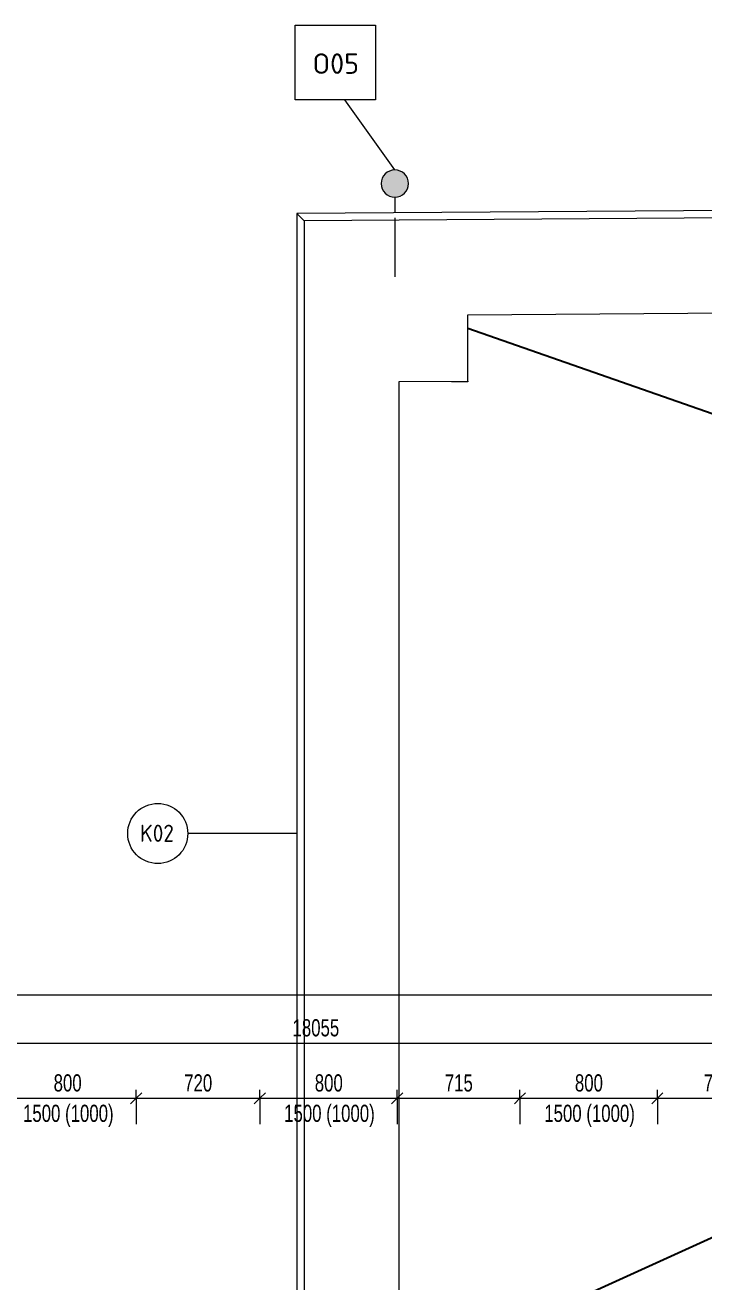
# Model space of a CAD drawing. Header units: millimetres. Extents: x -2854 to 232784, y -45352 to 20466.
# Drawn here: x 31005 to 34956, y -16346 to -9032 of the extents above; entities that cross this region are included whole.
import ezdxf

# ---------------------------------------------------------------- set-up
doc = ezdxf.new("R2010")
doc.units = ezdxf.units.MM
for name, color, linetype, lineweight in [('A-ANNO-DIMS', 211, 'Continuous', 9), ('A-ANNO-DIMS-50', 211, 'Continuous', 9), ('A-ROOF', 132, 'Continuous', 13), ('A-ROOF-IDEN', 132, 'Continuous', 9), ('A-ROOF-OTLN', 132, 'Continuous', 13), ('A-WALL', 113, 'Continuous', 13), ('E-POWR-CNDT', 130, 'Continuous', 13), ('E-POWR-CNDT-IDEN', 130, 'Continuous', 9), ('E-POWR-DROP', 130, 'Continuous', 13)]:
    doc.layers.add(name, color=color, linetype=linetype, lineweight=lineweight)
doc.styles.add('Arial_1', font='arial.ttf', dxfattribs={"width": 0.7, "height": 100})
doc.styles.add('ISOCPEUR', font='isocpeur.ttf', dxfattribs={"width": 0.9, "height": 100})
doc.styles.add('ISOCPEUR_1', font='isocpeur.ttf', dxfattribs={"height": 119.0625})
doc.dimstyles.new('Vnitřní_-_průhledné', dxfattribs={"dimscale": 304.8, "dimtxt": 102.02594, "dimasz": 0.213255, "dimexe": 0.164042, "dimexo": 0.0625, "dimgap": 0.032808, "dimtad": 1, "dimdec": 0, "dimrnd": 5, "dimzin": 0, "dimdsep": 46, "dimtxsty": 'Arial_1', "dimblk1": 'OBLIQUE', "dimblk2": 'OBLIQUE', "dimsah": 1, "dimcen": 0.09, "dimdle": 0.164042, "dimazin": 0, "dimtfac": 1, "dimtdec": 4, "dimtix": 1, "dimtmove": 0, "dimatfit": 3, "dimfxl": 0.492126, "dimfxlon": 1, "dimtvp": 1, "dimtolj": 1, "dimtzin": 0, "dimarcsym": 2})

# ---------------------------------------------------------------- blocks, each defined once
blk = doc.blocks.new('DIMBLOCK30-2NP_NÁVRH A')
at = {"layer": 'A-ANNO-DIMS-50', "lineweight": 18}
for p, q in [((30851.1, -15277.5), (30818.6, -15310)), ((30851.1, -15277.5), (30883.6, -15245)), ((31651.1, -15277.5), (31618.6, -15310)), ((31651.1, -15277.5), (31683.6, -15245))]:
    blk.add_line(p, q, dxfattribs=at)
at = {"layer": 'A-ANNO-DIMS-50'}
for p, q in [((30851.1, -15277.5), (30851.1, -15227.5)), ((30851.1, -15277.5), (31651.1, -15277.5)), ((30851.1, -15277.5), (30851.1, -15427.5)), ((31651.1, -15277.5), (31651.1, -15227.5)), ((31651.1, -15277.5), (31651.1, -15427.5))]:
    blk.add_line(p, q, dxfattribs=at)
at = {"layer": 'A-ANNO-DIMS-50', "color": 0, "char_height": 100, "attachment_point": 1, "line_spacing_factor": 0.941778, "style": 'Arial_1'}
for s, insert, width in [('800', (31171.1, -15137.7), 192.123), ('1500 (1000)', (30992.9, -15314.7), 619.69)]:
    blk.add_mtext(s, dxfattribs=dict(at, insert=insert, width=width))
blk = doc.blocks.new('_Oblique')
at = {"color": 0, "linetype": 'ByBlock', "lineweight": -2}
blk.add_line((-0.5, -0.5), (0.5, 0.5), dxfattribs=at)
blk = doc.blocks.new('DIMBLOCK31-2NP_NÁVRH A')
at = {"layer": 'A-ANNO-DIMS-50', "lineweight": 18}
for p, q in [((31651.1, -15277.5), (31618.6, -15310)), ((31651.1, -15277.5), (31683.6, -15245)), ((32371.1, -15277.5), (32338.6, -15310)), ((32371.1, -15277.5), (32403.6, -15245))]:
    blk.add_line(p, q, dxfattribs=at)
at = {"layer": 'A-ANNO-DIMS-50'}
for p, q in [((31651.1, -15277.5), (31651.1, -15227.5)), ((31651.1, -15277.5), (32371.1, -15277.5)), ((31651.1, -15277.5), (31651.1, -15427.5)), ((32371.1, -15277.5), (32371.1, -15227.5)), ((32371.1, -15277.5), (32371.1, -15427.5))]:
    blk.add_line(p, q, dxfattribs=at)
at = {"layer": 'A-ANNO-DIMS-50', "color": 0, "insert": (31931.1, -15137.7), "char_height": 100, "width": 192.123, "attachment_point": 1, "line_spacing_factor": 0.941778, "style": 'Arial_1'}
blk.add_mtext('720', dxfattribs=at)
blk = doc.blocks.new('DIMBLOCK32-2NP_NÁVRH A')
at = {"layer": 'A-ANNO-DIMS-50', "lineweight": 18}
for p, q in [((32371.1, -15277.5), (32338.6, -15310)), ((32371.1, -15277.5), (32403.6, -15245)), ((33171.1, -15277.5), (33138.6, -15310)), ((33171.1, -15277.5), (33203.6, -15245))]:
    blk.add_line(p, q, dxfattribs=at)
at = {"layer": 'A-ANNO-DIMS-50'}
for p, q in [((32371.1, -15277.5), (32371.1, -15227.5)), ((32371.1, -15277.5), (33171.1, -15277.5)), ((32371.1, -15277.5), (32371.1, -15427.5)), ((33171.1, -15277.5), (33171.1, -15227.5)), ((33171.1, -15277.5), (33171.1, -15427.5))]:
    blk.add_line(p, q, dxfattribs=at)
at = {"layer": 'A-ANNO-DIMS-50', "color": 0, "char_height": 100, "attachment_point": 1, "line_spacing_factor": 0.941778, "style": 'Arial_1'}
for s, insert, width in [('800', (32691.1, -15137.7), 192.123), ('1500 (1000)', (32512.9, -15314.7), 619.69)]:
    blk.add_mtext(s, dxfattribs=dict(at, insert=insert, width=width))
blk = doc.blocks.new('DIMBLOCK33-2NP_NÁVRH A')
at = {"layer": 'A-ANNO-DIMS-50', "lineweight": 18}
for p, q in [((33171.1, -15277.5), (33138.6, -15310)), ((33171.1, -15277.5), (33203.6, -15245)), ((33885.2, -15277.5), (33852.7, -15310)), ((33885.2, -15277.5), (33917.7, -15245))]:
    blk.add_line(p, q, dxfattribs=at)
at = {"layer": 'A-ANNO-DIMS-50'}
for p, q in [((33171.1, -15277.5), (33171.1, -15227.5)), ((33171.1, -15277.5), (33885.2, -15277.5)), ((33171.1, -15277.5), (33171.1, -15427.5)), ((33885.2, -15277.5), (33885.2, -15227.5)), ((33885.2, -15277.5), (33885.2, -15427.5))]:
    blk.add_line(p, q, dxfattribs=at)
at = {"layer": 'A-ANNO-DIMS-50', "color": 0, "insert": (33448.1, -15137.7), "char_height": 100, "width": 192.123, "attachment_point": 1, "line_spacing_factor": 0.941778, "style": 'Arial_1'}
blk.add_mtext('715', dxfattribs=at)
blk = doc.blocks.new('DIMBLOCK34-2NP_NÁVRH A')
at = {"layer": 'A-ANNO-DIMS-50', "lineweight": 18}
for p, q in [((33885.2, -15277.5), (33852.7, -15310)), ((33885.2, -15277.5), (33917.7, -15245)), ((34685.2, -15277.5), (34652.7, -15310)), ((34685.2, -15277.5), (34717.7, -15245))]:
    blk.add_line(p, q, dxfattribs=at)
at = {"layer": 'A-ANNO-DIMS-50'}
for p, q in [((33885.2, -15277.5), (33885.2, -15227.5)), ((33885.2, -15277.5), (34685.2, -15277.5)), ((33885.2, -15277.5), (33885.2, -15427.5)), ((34685.2, -15277.5), (34685.2, -15227.5)), ((34685.2, -15277.5), (34685.2, -15427.5))]:
    blk.add_line(p, q, dxfattribs=at)
at = {"layer": 'A-ANNO-DIMS-50', "color": 0, "char_height": 100, "attachment_point": 1, "line_spacing_factor": 0.941778, "style": 'Arial_1'}
for s, insert, width in [('800', (34205.2, -15137.7), 192.123), ('1500 (1000)', (34027, -15314.7), 619.69)]:
    blk.add_mtext(s, dxfattribs=dict(at, insert=insert, width=width))
blk = doc.blocks.new('DIMBLOCK35-2NP_NÁVRH A')
at = {"layer": 'A-ANNO-DIMS-50', "lineweight": 18}
for p, q in [((34685.2, -15277.5), (34652.7, -15310)), ((34685.2, -15277.5), (34717.7, -15245)), ((35385.2, -15277.5), (35352.7, -15310)), ((35385.2, -15277.5), (35417.7, -15245))]:
    blk.add_line(p, q, dxfattribs=at)
at = {"layer": 'A-ANNO-DIMS-50'}
for p, q in [((34685.2, -15277.5), (34685.2, -15227.5)), ((34685.2, -15277.5), (35385.2, -15277.5)), ((34685.2, -15277.5), (34685.2, -15427.5)), ((35385.2, -15277.5), (35385.2, -15227.5)), ((35385.2, -15277.5), (35385.2, -15427.5))]:
    blk.add_line(p, q, dxfattribs=at)
at = {"layer": 'A-ANNO-DIMS-50', "color": 0, "insert": (34955.2, -15137.7), "char_height": 100, "width": 192.123, "attachment_point": 1, "line_spacing_factor": 0.941778, "style": 'Arial_1'}
blk.add_mtext('700', dxfattribs=at)
blk = doc.blocks.new('DIMBLOCK93-2NP_NÁVRH A')
at = {"layer": 'A-ANNO-DIMS-50'}
for p, q in [((23668.3, -14956.8), (23668.3, -14906.8)), ((41721.6, -14956.8), (41721.6, -14906.8)), ((23668.3, -14956.8), (41771.6, -14956.8)), ((23668.3, -14956.8), (23668.3, -15106.8)), ((41721.6, -14956.8), (41721.6, -15106.8))]:
    blk.add_line(p, q, dxfattribs=at)
at = {"layer": 'A-ANNO-DIMS-50', "lineweight": 18}
for p, q in [((23668.3, -14956.8), (23635.8, -14989.3)), ((23668.3, -14956.8), (23700.8, -14924.3)), ((41721.6, -14956.8), (41689.1, -14989.3)), ((41721.6, -14956.8), (41754.1, -14924.3))]:
    blk.add_line(p, q, dxfattribs=at)
at = {"layer": 'A-ANNO-DIMS-50', "color": 0, "insert": (32561.5, -14816.9), "char_height": 100, "width": 320.204, "attachment_point": 1, "line_spacing_factor": 0.941778, "style": 'Arial_1'}
blk.add_mtext('18055', dxfattribs=at)
blk = doc.blocks.new('DIMBLOCK94-2NP_NÁVRH A')
at = {"layer": 'A-ANNO-DIMS-50'}
for p, q in [((16354.5, -14674.7), (16354.5, -14624.7)), ((41721.6, -14674.7), (41721.6, -14624.7)), ((16304.5, -14674.7), (41771.6, -14674.7)), ((16354.5, -14674.7), (16354.5, -14899.2)), ((41721.6, -14674.7), (41721.6, -14824.7))]:
    blk.add_line(p, q, dxfattribs=at)
at = {"layer": 'A-ANNO-DIMS-50', "lineweight": 18}
for p, q in [((16354.5, -14674.7), (16322, -14707.2)), ((16354.5, -14674.7), (16387, -14642.2)), ((41721.6, -14674.7), (41689.1, -14707.2)), ((41721.6, -14674.7), (41754.1, -14642.2))]:
    blk.add_line(p, q, dxfattribs=at)
at = {"layer": 'A-ANNO-DIMS-50', "color": 0, "insert": (28904.6, -14534.9), "char_height": 100, "width": 320.204, "attachment_point": 1, "line_spacing_factor": 0.941778, "style": 'Arial_1'}
blk.add_mtext('25365', dxfattribs=at)
blk = doc.blocks.new('Popiska zakončení střešního pláště - Popiska okna_Bublina-1463073-2NP_NÁVRH A')
at = {"layer": 'A-ROOF-IDEN'}
blk.add_circle((0, 0), 3.5, dxfattribs=at)

msp = doc.modelspace()

# ---------------------------------------------------------------- hatches: boundary and pattern name
at = {"layer": 'E-POWR-DROP'}
msp.add_hatch(color=11, dxfattribs=at).paths.add_polyline_path([(33157.1, -10033.3), (33177.7, -10030.6), (33196.8, -10022.7), (33213.3, -10010), (33225.9, -9993.6), (33233.9, -9974.4), (33236.6, -9953.8), (33233.9, -9933.2), (33225.9, -9914.1), (33213.3, -9897.6), (33196.8, -9885), (33177.7, -9877), (33157.1, -9874.3), (33136.5, -9877), (33117.3, -9885), (33100.9, -9897.6), (33088.2, -9914.1), (33080.3, -9933.2), (33077.6, -9953.8), (33080.3, -9974.4), (33088.2, -9993.6), (33100.9, -10010), (33117.3, -10022.7), (33136.5, -10030.6)])

# ---------------------------------------------------------------- linework, layer by layer
at = {"layer": 'A-ROOF', "color": 11}
for p, q in [((48945.1, -10059.4), (32629.1, -10169.9)), ((32629.1, -10169.9), (32629.1, -17084.7)), ((33582.1, -10716.8), (38984.5, -10679.9)), ((33582.1, -11104.3), (33582.1, -10716.8)), ((33182.1, -11106.5), (33582.1, -11104.3)), ((33182.1, -16536.1), (33182.1, -11106.5))]:
    msp.add_line(p, q, dxfattribs=at)
at = {"layer": 'A-ROOF', "color": 71, "lineweight": 25}
for p, q in [((39073.6, -12712.1), (33582.1, -10797.4)), ((33582.1, -16731.3), (40979.4, -13376.6))]:
    msp.add_line(p, q, dxfattribs=at)
at = {"layer": 'A-ROOF-IDEN'}
msp.add_line((32587.1, -13736.4), (31952.1, -13736.4), dxfattribs=at)
at = {"layer": 'A-ROOF-OTLN', "color": 11}
for p, q in [((48987.1, -10017.1), (32587.1, -10128.2)), ((32587.1, -10128.2), (32587.1, -17084.7)), ((32629.1, -10169.9), (32596.1, -10137.1))]:
    msp.add_line(p, q, dxfattribs=at)
msp.add_open_spline([(32596.1, -10137.1), (32595.6, -10136.7), (32594.9, -10136), (32594, -10135.1), (32593.5, -10134.5), (32593.1, -10134.2), (32592.7, -10133.8), (32592.3, -10133.4), (32591.9, -10133), (32591.6, -10132.6), (32591.2, -10132.2), (32590.8, -10131.9), (32590.5, -10131.5), (32590.1, -10131.2), (32589.8, -10130.8), (32589.3, -10130.4), (32589, -10130), (32588.6, -10129.7), (32588.3, -10129.3), (32587.9, -10129), (32587.6, -10128.6), (32587.2, -10128.3), (32587.1, -10128.2), (32587.1, -10128.2)], degree=3, knots=[-1, -1, -1, -1, -0.875, -0.8125, -0.78125, -0.75, -0.71875, -0.6875, -0.65625, -0.625, -0.59375, -0.5625, -0.53125, -0.5, -0.46875, -0.4375, -0.375, -0.34375, -0.3125, -0.25, -0.1875, -0.125, 0, 0, 0, 0], dxfattribs=at)
at = {"layer": 'A-WALL', "color": 11}
for p, q in [((33487.1, -11108), (33487.1, -11104.8)), ((33582.1, -11108), (33487.1, -11108)), ((33582.1, -11104.3), (33582.1, -11108))]:
    msp.add_line(p, q, dxfattribs=at)
at = {"layer": 'E-POWR-CNDT', "color": 11}
for p, q in [((33157.1, -10033.3), (33157.1, -10124.3)), ((33157.1, -10153.8), (33157.1, -10497.1))]:
    msp.add_line(p, q, dxfattribs=at)
at = {"layer": 'E-POWR-CNDT-IDEN'}
msp.add_line((33157.1, -9874.3), (32866.7, -9466.2), dxfattribs=at)
at = {"layer": 'E-POWR-CNDT-IDEN', "flags": 128}
msp.add_lwpolyline([(32576.4, -9031.5), (33044.1, -9031.5), (33044.1, -9466.2), (32576.4, -9466.2)], close=True, dxfattribs=at)
at = {"layer": 'E-POWR-DROP', "color": 11}
for start, end in [(0, 180), (180, 0)]:
    msp.add_arc((33157.1, -9953.8), 79.5, start, end, dxfattribs=at)

# ---------------------------------------------------------------- block references
at = {"layer": 'A-ROOF-IDEN', "xscale": 49.99999999999998, "yscale": 49.99999999999998, "zscale": 49.99999999999998}
msp.add_blockref('Popiska zakončení střešního pláště - Popiska okna_Bublina-1463073-2NP_NÁVRH A', (31777.1, -13736.4), dxfattribs=at)

# ---------------------------------------------------------------- texts
at = {"layer": 'A-ROOF-IDEN', "insert": (31673.7, -13684.9), "char_height": 100, "width": 248.924, "attachment_point": 1, "style": 'ISOCPEUR'}
msp.add_mtext('K02', dxfattribs=at)

# ---------------------------------------------------------------- dimensions: what is measured, and where the dimension line sits
at = {"layer": 'A-ANNO-DIMS'}
for base, p1, p2, override, picture, middle in [((41721.6, -14674.7), (16354.5, -14899.2), (41721.6, -14824.7), {"dimpost": '<>', "dimfxl": 25367.242016}, 'DIMBLOCK94-2NP_NÁVRH A', (29038, -14613.6)), ((41721.6, -14956.8), (23668.3, -15106.8), (41721.6, -15106.8), {"dimpost": '<>', "dimfxl": 18053.29982}, 'DIMBLOCK93-2NP_NÁVRH A', (32694.9, -14895.7)), ((32371.1, -15277.5), (31651.1, -15427.5), (32371.1, -15427.5), {"dimpost": '<>', "dimfxl": 720}, 'DIMBLOCK31-2NP_NÁVRH A', (32011.1, -15216.5)), ((33885.2, -15277.5), (33171.1, -15427.5), (33885.2, -15427.5), {"dimpost": '<>', "dimfxl": 714.061488}, 'DIMBLOCK33-2NP_NÁVRH A', (33528.2, -15216.5)), ((35385.2, -15277.5), (34685.2, -15427.5), (35385.2, -15427.5), {"dimpost": '<>', "dimfxl": 700}, 'DIMBLOCK35-2NP_NÁVRH A', (35035.2, -15216.5))]:
    dim = msp.add_linear_dim(base=base, p1=p1, p2=p2, dimstyle='Vnitřní_-_průhledné', override=override, dxfattribs=at)
    dim.commit()
    dim.dimension.update_dxf_attribs({"geometry": picture, "text_midpoint": middle})
for base, p1, p2, picture, middle in [((31651.1, -15277.5), (30851.1, -15427.5), (31651.1, -15427.5), 'DIMBLOCK30-2NP_NÁVRH A', (31251.1, -15277.5)), ((33171.1, -15277.5), (32371.1, -15427.5), (33171.1, -15427.5), 'DIMBLOCK32-2NP_NÁVRH A', (32771.1, -15277.5)), ((34685.2, -15277.5), (33885.2, -15427.5), (34685.2, -15427.5), 'DIMBLOCK34-2NP_NÁVRH A', (34285.2, -15277.5))]:
    dim = msp.add_linear_dim(base=base, p1=p1, p2=p2, text='<>\\X1500 (1000)', dimstyle='Vnitřní_-_průhledné', override={"dimpost": '<>', "dimfxl": 800}, dxfattribs=at)
    dim.commit()
    dim.dimension.update_dxf_attribs({"geometry": picture, "text_midpoint": middle})

# ---------------------------------------------------------------- next in the draw order: texts
at = {"layer": 'E-POWR-CNDT-IDEN', "insert": (32678, -9196), "char_height": 119.06, "width": 316.667, "attachment_point": 1, "style": 'ISOCPEUR_1', "bg_fill": 3, "box_fill_scale": 1.25, "bg_fill_color": 256, "bg_fill_true_color": 13158600, "bg_fill_transparency": 0}
msp.add_mtext('O05', dxfattribs=at)

doc.saveas('drawing.dxf')
